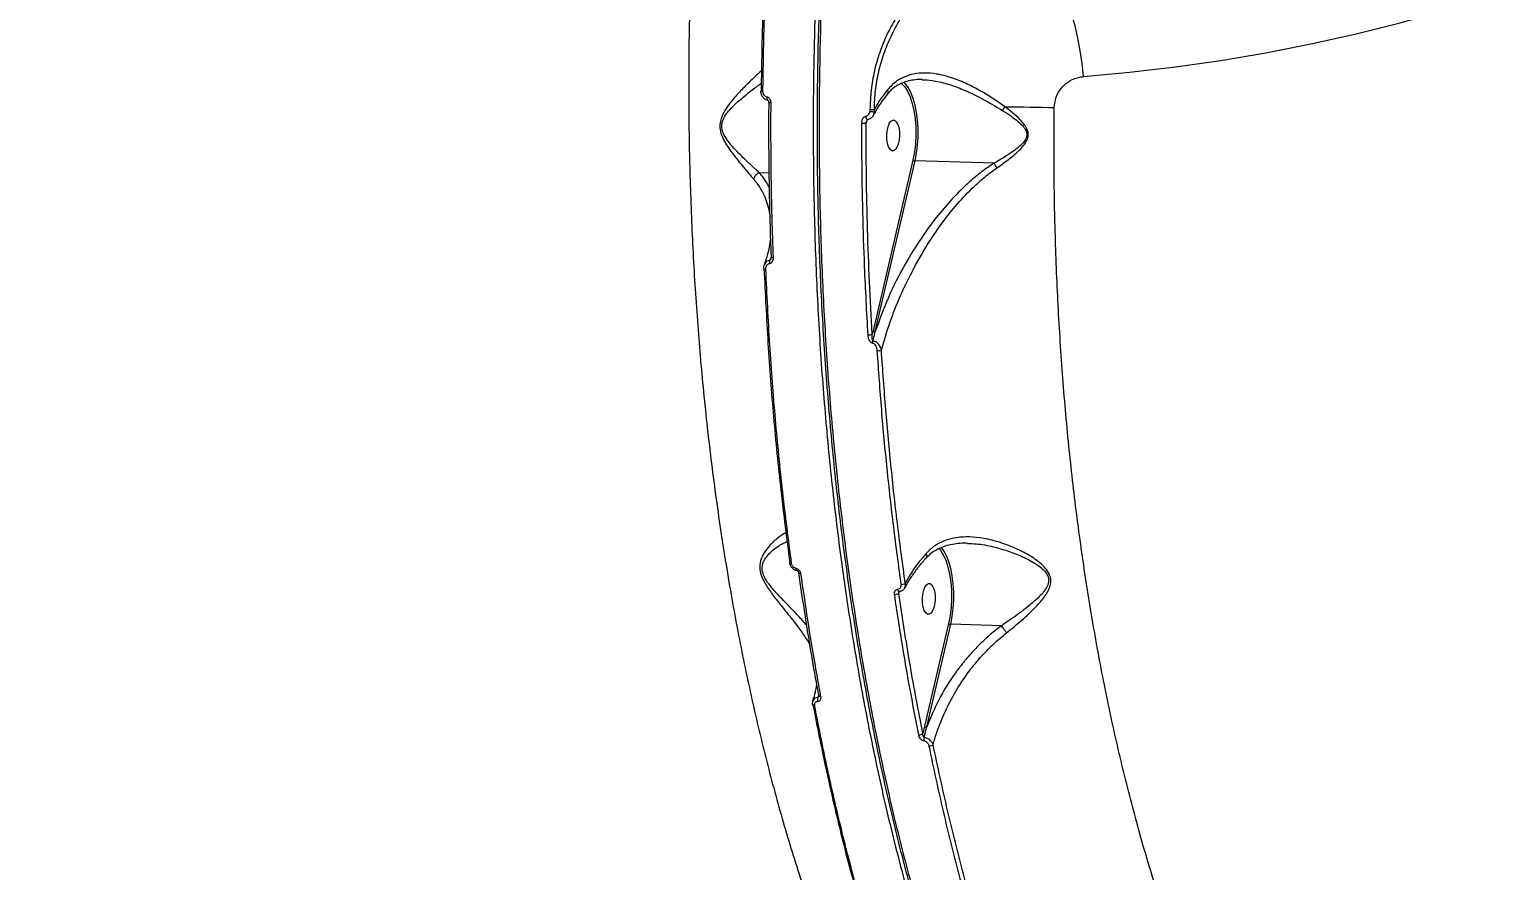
# Model space of a CAD drawing. Header units: millimetres. Extents: x -6028 to 5958, y -6064 to 4137.
# Drawn here: x 406.9 to 838.1, y -1561.7 to -1316.8 of the extents above; entities that cross this region are included whole.
import ezdxf

# ---------------------------------------------------------------- set-up
doc = ezdxf.new("R2010")
doc.units = ezdxf.units.MM
for name, color, linetype in [('DIKOM_ОБЪЕКТ', 7, 'Continuous'), ('DIKOM_РАЗМЕР_ЗОНА', 7, 'Continuous'), ('DIKOM_РАЗМЕР_ОБЪЕКТА', 7, 'Continuous')]:
    doc.layers.add(name, color=color, linetype=linetype)
doc.styles.add('style1', font='arial.ttf', dxfattribs={"width": 0.8})
doc.dimstyles.new('1-50', dxfattribs={"dimtxt": 300, "dimasz": 200, "dimexe": 100, "dimexo": 0, "dimgap": 100, "dimtad": 1, "dimtxsty": 'style1', "dimcen": 200, "dimclrd": 7, "dimclre": 7, "dimclrt": 7, "dimadec": 1, "dimazin": 2, "dimtfac": 1, "dimtmove": 0, "dimatfit": 2, "dimfxl": 0, "dimlwd": 25, "dimlwe": 18, "dimarcsym": 0})

# ---------------------------------------------------------------- blocks, each defined once
blk = doc.blocks.new('*D9')
at = {"layer": 'Defpoints', "color": 0, "transparency": 16777216}
for p in [(-6027.56, 1459.58), (4556.58, 1382.7), (4556.58, -5964.37)]:
    blk.add_point(p, dxfattribs=at)
at = {"layer": 'DIKOM_РАЗМЕР_ЗОНА', "color": 7, "lineweight": 18, "transparency": 16777216}
for p, q in [((-6027.56, 1459.58), (-6027.56, -6064.37)), ((4556.58, 1382.7), (4556.58, -6064.37))]:
    blk.add_line(p, q, dxfattribs=at)
at = {"layer": 'DIKOM_РАЗМЕР_ЗОНА', "color": 7, "lineweight": 25, "transparency": 16777216}
blk.add_line((-5827.56, -5964.37), (4356.58, -5964.37), dxfattribs=at)
at = {"layer": 'DIKOM_РАЗМЕР_ЗОНА', "color": 7, "transparency": 16777216}
for points in [[(-5827.56, -5931.03), (-5827.56, -5997.7), (-6027.56, -5964.37)], [(4356.58, -5931.03), (4356.58, -5997.7), (4556.58, -5964.37)]]:
    blk.add_solid(points, dxfattribs=at)
at = {"layer": 'DIKOM_РАЗМЕР_ЗОНА', "color": 7, "transparency": 16777216, "insert": (157.08, -5711.2), "char_height": 300, "attachment_point": 5, "style": 'style1'}
blk.add_mtext('10600', dxfattribs=at)
blk = doc.blocks.new('*D11')
at = {"layer": 'Defpoints', "color": 0, "transparency": 16777216}
for p in [(259.43, 2965.58), (1920.55, -3002.33), (4022.59, -3002.33)]:
    blk.add_point(p, dxfattribs=at)
at = {"layer": 'DIKOM_РАЗМЕР_ОБЪЕКТА', "color": 7, "lineweight": 18, "transparency": 16777216}
for p, q in [((259.43, 2965.58), (4122.59, 2965.58)), ((1920.55, -3002.33), (4122.59, -3002.33))]:
    blk.add_line(p, q, dxfattribs=at)
at = {"layer": 'DIKOM_РАЗМЕР_ОБЪЕКТА', "color": 7, "lineweight": 25, "transparency": 16777216}
blk.add_line((4022.59, 2765.58), (4022.59, -2802.33), dxfattribs=at)
at = {"layer": 'DIKOM_РАЗМЕР_ОБЪЕКТА', "color": 7, "transparency": 16777216}
for points in [[(3989.25, 2765.58), (4055.92, 2765.58), (4022.59, 2965.58)], [(3989.25, -2802.33), (4055.92, -2802.33), (4022.59, -3002.33)]]:
    blk.add_solid(points, dxfattribs=at)
at = {"layer": 'DIKOM_РАЗМЕР_ОБЪЕКТА', "color": 7, "transparency": 16777216, "insert": (3769.41, -24.42), "char_height": 300, "attachment_point": 5, "rotation": 90, "style": 'style1'}
blk.add_mtext('6000', dxfattribs=at)
blk = doc.blocks.new('*D12')
at = {"layer": 'Defpoints', "color": 0, "transparency": 16777216}
for p in [(3056.58, 1987.9), (-4027.97, 676.5), (3056.58, -3714.77)]:
    blk.add_point(p, dxfattribs=at)
at = {"layer": 'DIKOM_РАЗМЕР_ОБЪЕКТА', "color": 7, "lineweight": 18, "transparency": 16777216}
for p, q in [((3056.58, 1987.9), (3056.58, -3814.77)), ((-4027.97, 676.5), (-4027.97, -3814.77))]:
    blk.add_line(p, q, dxfattribs=at)
at = {"layer": 'DIKOM_РАЗМЕР_ОБЪЕКТА', "color": 7, "lineweight": 25, "transparency": 16777216}
blk.add_line((-3827.97, -3714.77), (2856.58, -3714.77), dxfattribs=at)
at = {"layer": 'DIKOM_РАЗМЕР_ОБЪЕКТА', "color": 7, "transparency": 16777216}
for points in [[(-3827.97, -3681.44), (-3827.97, -3748.11), (-4027.97, -3714.77)], [(2856.58, -3681.44), (2856.58, -3748.11), (3056.58, -3714.77)]]:
    blk.add_solid(points, dxfattribs=at)
at = {"layer": 'DIKOM_РАЗМЕР_ОБЪЕКТА', "color": 7, "transparency": 16777216, "insert": (20, -3461.6), "char_height": 300, "attachment_point": 5, "style": 'style1'}
blk.add_mtext('7100', dxfattribs=at)

msp = doc.modelspace()

# ---------------------------------------------------------------- linework, layer by layer
at = {"layer": 'DIKOM_ОБЪЕКТ', "color": 7, "linetype": 'Continuous', "lineweight": 15}
for p, q in [((651.639, -1340.055), (651.591, -1340.565)), ((652.937, -1340.731), (652.929, -1340.047)), ((650.525, -1344.018), (650.977, -1343.02)), ((652.792, -1341.383), (652.721, -1341.511)), ((652.84, -1341.371), (652.822, -1341.404)), ((664.144, -1354.791), (652.554, -1404.51)), ((653.188, -1404.749), (664.778, -1355.031)), ((687.846, -1355.67), (664.778, -1355.031)), ((619.361, -1358.412), (622.334, -1358.494)), ((622.965, -1382.868), (622.446, -1384.05)), ((622.955, -1383.049), (622.956, -1383.044)), ((652.554, -1404.51), (652.324, -1405.502)), ((672.708, -1467.961), (672.372, -1467.558)), ((660.027, -1480.966), (660.253, -1480.468)), ((674.528, -1489.769), (667.564, -1519.646)), ((668.198, -1519.885), (675.162, -1490.008)), ((689.924, -1490.417), (675.162, -1490.008)), ((636.745, -1510.607), (636.456, -1511.267)), ((636.78, -1510.823), (636.784, -1510.843)), ((667.564, -1519.646), (667.07, -1521.787))]:
    msp.add_line(p, q, dxfattribs=at)
at = {"layer": 'DIKOM_ОБЪЕКТ', "color": 7, "linetype": 'Continuous', "lineweight": 15, "flags": 128}
for points in [[(713.805, -1330.499), (727.243, -1329.242), (740.588, -1327.662), (753.833, -1325.759), (766.972, -1323.535), (779.995, -1320.99), (792.897, -1318.126), (805.671, -1314.944), (818.308, -1311.447), (830.804, -1307.636), (843.149, -1303.513), (855.338, -1299.081), (867.365, -1294.341), (879.221, -1289.298), (890.902, -1283.952)], [(713.805, -1330.499), (713.43, -1326.7), (712.895, -1322.945), (712.204, -1319.27), (711.364, -1315.706), (710.382, -1312.288), (709.267, -1309.045), (708.031, -1306.008), (706.682, -1303.205), (705.235, -1300.66), (703.703, -1298.397), (702.098, -1296.437), (700.436, -1294.797), (698.733, -1293.492), (697.003, -1292.536), (695.262, -1291.935)], [(660.662, -1332.309), (660.857, -1332.462), (661.779, -1333.434), (662.62, -1334.749), (663.358, -1336.375), (663.978, -1338.273), (664.463, -1340.397), (664.801, -1342.695), (664.985, -1345.112), (665.01, -1347.59), (664.875, -1350.069), (664.584, -1352.489), (664.144, -1354.791)], [(662.324, -1332.983), (661.948, -1332.536), (661.506, -1332.101)], [(619.899, -1334.721), (619.912, -1334.714), (619.96, -1334.708)], [(621.68, -1336.447), (621.657, -1336.683), (621.659, -1336.903), (621.687, -1337.094), (621.739, -1337.245), (621.811, -1337.346), (621.9, -1337.393)], [(664.778, -1355.031), (665.212, -1352.785), (665.508, -1350.427), (665.66, -1348.009), (665.665, -1345.583), (665.522, -1343.202), (665.234, -1340.916), (664.808, -1338.776), (664.254, -1336.829), (663.582, -1335.116), (662.808, -1333.675), (662.324, -1332.983)], [(622.253, -1338.032), (622.253, -1338.031), (622.253, -1338.031)], [(690.935, -1339.255), (692.802, -1339.27), (694.659, -1339.291), (696.5, -1339.316), (698.321, -1339.346), (700.119, -1339.381), (701.889, -1339.42), (703.628, -1339.464), (705.331, -1339.512)], [(650.376, -1342.116), (650.435, -1342.393), (650.524, -1342.643), (650.634, -1342.846), (650.758, -1342.987), (650.885, -1343.054), (650.953, -1343.057)], [(657.756, -1343.502), (658.274, -1343.161), (658.802, -1343.182), (659.298, -1343.563), (659.721, -1344.273), (660.039, -1345.254), (660.223, -1346.428), (660.261, -1347.698), (660.148, -1348.962), (659.894, -1350.118), (659.519, -1351.072), (659.054, -1351.746), (658.537, -1352.087), (658.009, -1352.066), (657.513, -1351.685), (657.089, -1350.975), (656.772, -1349.994), (656.587, -1348.82), (656.55, -1347.55), (656.663, -1346.286), (656.917, -1345.13), (657.292, -1344.176), (657.756, -1343.502)], [(671.777, -1467.952), (672.163, -1468.412), (673.004, -1469.727), (673.743, -1471.353), (674.362, -1473.251), (674.847, -1475.374), (675.185, -1477.673), (675.369, -1480.09), (675.394, -1482.568), (675.259, -1485.047), (674.968, -1487.467), (674.528, -1489.769)], [(675.162, -1490.008), (675.596, -1487.762), (675.892, -1485.405), (676.044, -1482.987), (676.049, -1480.561), (675.906, -1478.179), (675.618, -1475.894), (675.193, -1473.754), (674.638, -1471.807), (673.966, -1470.094), (673.192, -1468.652), (672.708, -1467.961)], [(628.245, -1472.1), (628.266, -1472.149), (628.323, -1472.203), (628.412, -1472.248), (628.531, -1472.283), (628.674, -1472.307), (628.836, -1472.318)], [(630.424, -1474.369), (630.383, -1474.354), (630.32, -1474.298), (630.269, -1474.205), (630.231, -1474.078), (630.208, -1473.923), (630.201, -1473.747)], [(630.966, -1474.933), (630.981, -1474.985), (631.035, -1475.043), (631.123, -1475.092), (631.243, -1475.131), (631.391, -1475.156), (631.56, -1475.169)], [(668.14, -1478.48), (668.658, -1478.139), (669.186, -1478.16), (669.682, -1478.541), (670.106, -1479.251), (670.423, -1480.232), (670.607, -1481.405), (670.645, -1482.676), (670.532, -1483.94), (670.278, -1485.096), (669.903, -1486.049), (669.438, -1486.724), (668.921, -1487.064), (668.393, -1487.043), (667.897, -1486.663), (667.473, -1485.953), (667.156, -1484.971), (666.972, -1483.798), (666.934, -1482.528), (667.047, -1481.264), (667.301, -1480.108), (667.676, -1479.154), (668.14, -1478.48)], [(659.682, -1479.869), (659.758, -1480.08), (659.854, -1480.256), (659.962, -1480.387), (660.077, -1480.466), (660.191, -1480.487), (660.204, -1480.486)], [(634.959, -1513.461), (634.96, -1513.473), (634.963, -1513.492)], [(634.963, -1513.492), (634.985, -1513.55), (635.044, -1513.618), (635.134, -1513.675), (635.254, -1513.718), (635.398, -1513.747), (635.561, -1513.761)], [(636.784, -1510.843), (636.796, -1510.874), (636.851, -1510.945), (636.941, -1511.005), (637.062, -1511.051), (637.211, -1511.082), (637.38, -1511.096)]]:
    msp.add_lwpolyline(points, dxfattribs=at)
at = {"layer": 'DIKOM_ОБЪЕКТ', "color": 7, "linetype": 'Continuous', "lineweight": 15}
for centre, radius, start, end in [((620.342, -1332.603), 2.163, 258.18175, 273.8212), ((622.746, -1335.536), 2.544, 258.82247, 272.11341), ((652.84, -1335.998), 4.735, 254.7073, 271.17607), ((652.196, -1325.912), 14.154, 267.74416, 272.9673), ((651.885, -1340.898), 1.065, 333.64741, 9.02025), ((734.868, -1369.599), 53.394, 145.36756, 146.75823), ((649.63, -1332.45), 11.602, 267.84257, 274.4211), ((664.767, -1354.1), 0.931, 227.98249, 270.65683), ((624.197, -1384.576), 1.829, 163.27666, 190.97153), ((623.407, -1382.251), 0.917, 240.50681, 278.46186), ((621.191, -1385.69), 0.924, 240.29319, 277.95043), ((651.204, -1402.089), 3.592, 266.74373, 288.16151), ((653.178, -1403.818), 0.931, 227.97753, 270.6618), ((654.898, -1408.252), 2.507, 160.98319, 176.15652), ((653.873, -1406.666), 3.644, 267.11736, 287.61314), ((628.404, -1472.08), 0.16, 129.46636, 187.31283), ((660.795, -1476.172), 2.202, 266.73865, 301.36781), ((658.864, -1479.255), 2.068, 266.15984, 304.21598), ((675.152, -1489.077), 0.931, 227.98763, 270.65169), ((638.177, -1511.847), 1.816, 161.38079, 199.15319), ((665.899, -1520.506), 1.736, 266.29055, 312.42563), ((668.187, -1518.953), 0.932, 227.99241, 270.63862), ((670.016, -1523.748), 2.698, 162.77632, 182.57455), ((668.883, -1523.643), 1.78, 266.89682, 310.54082)]:
    msp.add_arc(centre, radius, start, end, dxfattribs=at)
for points, knots in [([(475.865, -945.302), (473.038, -948.035), (465.362, -955.452), (452.742, -968.216), (438.027, -983.747), (423.287, -999.988), (408.593, -1016.847), (394.014, -1034.251), (379.597, -1052.149), (365.368, -1070.521), (351.348, -1089.326), (337.579, -1108.504), (324.123, -1127.964), (311.045, -1147.616), (298.389, -1167.4), (286.184, -1187.285), (274.442, -1207.236), (263.195, -1227.191), (252.494, -1247.058), (242.391, -1266.742), (232.923, -1286.181), (224.118, -1305.337), (215.977, -1324.185), (208.521, -1342.667), (201.782, -1360.7), (195.794, -1378.198), (190.581, -1395.101), (186.168, -1411.369), (182.547, -1426.987), (179.722, -1441.914), (177.704, -1456.08), (176.504, -1469.418), (176.155, -1481.296), (176.526, -1491.836), (177.492, -1501.17), (179.073, -1509.812), (181.26, -1517.725), (184.03, -1524.843), (187.377, -1531.147), (190.833, -1536.128), (193.327, -1538.811), (194.343, -1539.904)], [0, 0, 0, 0, 0.0156528, 0.0424899, 0.0694116, 0.0963763, 0.1233411, 0.1502628, 0.1770999, 0.2039369, 0.2308586, 0.2578234, 0.2847881, 0.3117099, 0.3385469, 0.365384, 0.3923056, 0.4192704, 0.4462351, 0.4731567, 0.4999939, 0.5268309, 0.5537526, 0.5807173, 0.607682, 0.6346037, 0.6614408, 0.6882778, 0.7151995, 0.7421643, 0.7691289, 0.7960505, 0.8228875, 0.8459668, 0.8691683, 0.8923975, 0.9156266, 0.9388282, 0.9615881, 0.984348, 1, 1, 1, 1]), ([(657.536, -1136.308), (656.622, -1140.432), (654.14, -1151.628), (650.485, -1170.379), (646.713, -1192.633), (643.45, -1215.337), (640.702, -1238.371), (638.485, -1261.634), (636.81, -1285.052), (635.691, -1308.59), (635.118, -1332.206), (635.09, -1355.827), (635.604, -1379.342), (636.66, -1402.641), (638.258, -1425.651), (640.408, -1448.325), (643.095, -1470.634), (646.306, -1492.51), (650.024, -1513.854), (654.234, -1534.564), (658.926, -1554.571), (664.102, -1573.826), (669.745, -1592.311), (675.833, -1609.977), (682.336, -1626.744), (689.225, -1642.53), (696.482, -1657.278), (704.101, -1670.942), (712.064, -1683.521), (720.342, -1694.985), (728.897, -1705.283), (737.689, -1714.364), (746.272, -1721.832), (754.61, -1727.822), (761.796, -1732.185), (766.388, -1734.23), (768.253, -1735.06)], [0, 0, 0, 0, 0.0176864, 0.04801, 0.0784292, 0.1088972, 0.1393651, 0.1697842, 0.2001079, 0.2304316, 0.2608508, 0.2913186, 0.3217866, 0.3522057, 0.3825294, 0.412853, 0.4432722, 0.4737402, 0.504208, 0.5346272, 0.5649508, 0.5952745, 0.6256936, 0.6561615, 0.6866294, 0.7170487, 0.7473722, 0.7776958, 0.8081151, 0.8385828, 0.8690507, 0.8994698, 0.9297934, 0.9558709, 0.9820868, 1, 1, 1, 1]), ([(607.661, -1204.733), (606.855, -1210.759), (605.243, -1222.817), (603.274, -1241.208), (601.638, -1259.763), (600.357, -1278.711), (599.446, -1298.015), (598.926, -1317.637), (598.808, -1337.26), (599.105, -1357.395), (599.862, -1377.985), (601.117, -1398.957), (602.864, -1419.884), (605.118, -1440.687), (607.885, -1461.29), (611.102, -1481.215), (614.745, -1500.408), (618.783, -1518.838), (623.287, -1536.826), (628.262, -1554.289), (633.702, -1571.151), (639.483, -1587.028), (645.576, -1601.887), (651.947, -1615.725), (658.706, -1628.778), (665.845, -1640.963), (673.346, -1652.23), (680.549, -1661.608), (686.342, -1668.368), (689.567, -1671.576), (690.672, -1672.675)], [0, 0, 0, 0, 0.0331662, 0.0663723, 0.0995782, 0.1327445, 0.1672708, 0.201842, 0.2364132, 0.2709393, 0.3084794, 0.3460485, 0.3835884, 0.4222249, 0.4608931, 0.4995296, 0.5369455, 0.5743902, 0.611806, 0.6503137, 0.6888527, 0.7273602, 0.7646872, 0.8020432, 0.8393704, 0.8777848, 0.9162312, 0.954646, 0.9844622, 1, 1, 1, 1]), ([(623.116, -1263.805), (622.679, -1269.662), (621.803, -1281.375), (620.88, -1299.086), (620.22, -1316.874), (620.047, -1328.763), (619.96, -1334.708)], [0, 0, 0, 0, 0.24909993, 0.49820013, 0.74910045, 1, 1, 1, 1]), ([(620.486, -1334.762), (620.573, -1328.847), (620.746, -1317.017), (621.404, -1299.232), (622.33, -1281.439), (623.214, -1269.616), (623.656, -1263.704)], [0, 0, 0, 0, 0.2491007, 0.4981988, 0.7491004, 1, 1, 1, 1]), ([(769.941, -1735.125), (769.754, -1735.054), (766.338, -1733.759), (759.812, -1729.991), (750.502, -1723.799), (741.484, -1716.247), (732.76, -1707.599), (724.194, -1697.666), (715.82, -1686.439), (707.674, -1673.925), (700.026, -1660.557), (692.879, -1646.452), (686.224, -1631.734), (679.866, -1615.995), (673.838, -1599.246), (668.168, -1581.518), (662.907, -1562.948), (658.08, -1543.578), (653.703, -1523.464), (649.77, -1502.533), (646.312, -1480.824), (643.353, -1458.394), (640.959, -1435.737), (639.125, -1412.937), (637.833, -1390.078), (637.063, -1366.788), (636.838, -1343.129), (637.183, -1319.181), (637.995, -1296.885), (638.888, -1282.643), (639.283, -1276.345)], [0, 0, 0, 0, 0.0022002, 0.0402543, 0.0782773, 0.1152269, 0.1522051, 0.1891547, 0.2271778, 0.2652315, 0.3032544, 0.3388737, 0.3745186, 0.4101379, 0.4467151, 0.4833198, 0.5198971, 0.5568468, 0.593825, 0.6307746, 0.6687977, 0.7068518, 0.7448747, 0.7818245, 0.8188028, 0.8557526, 0.8937756, 0.9318296, 0.9698525, 1, 1, 1, 1]), ([(769.623, -1735.107), (768.325, -1734.511), (765.479, -1733.206), (761.122, -1730.815), (756.542, -1728.006), (751.982, -1724.869), (747.456, -1721.426), (742.981, -1717.686), (738.574, -1713.661), (734.242, -1709.359), (729.981, -1704.777), (725.79, -1699.916), (721.668, -1694.774), (717.612, -1689.35), (713.622, -1683.643), (709.698, -1677.652), (705.837, -1671.373), (702.039, -1664.805), (698.311, -1657.96), (694.67, -1650.867), (691.129, -1643.551), (687.693, -1636.025), (684.358, -1628.28), (681.123, -1620.317), (677.989, -1612.137), (674.954, -1603.739), (672.02, -1595.124), (669.186, -1586.292), (666.452, -1577.242), (663.818, -1567.974), (661.288, -1558.497), (658.867, -1548.837), (656.564, -1539.025), (654.384, -1529.08), (652.327, -1519.005), (650.392, -1508.8), (648.58, -1498.466), (646.89, -1488.001), (645.321, -1477.407), (643.875, -1466.684), (642.552, -1455.831), (641.351, -1444.849), (640.273, -1433.743), (639.321, -1422.537), (638.497, -1411.268), (637.806, -1399.965), (637.245, -1388.636), (636.816, -1377.281), (636.518, -1365.897), (636.351, -1354.486), (636.314, -1343.048), (636.408, -1331.583), (636.633, -1320.092), (636.987, -1308.574), (637.478, -1297.032), (638.041, -1286.294), (638.5, -1279.419), (638.703, -1276.388)], [0, 0, 0, 0, 0.0152823, 0.0334916, 0.0517815, 0.0701711, 0.0886542, 0.1071165, 0.125475, 0.143762, 0.1619973, 0.1802003, 0.1983914, 0.2165899, 0.2348092, 0.2530701, 0.2713919, 0.2897956, 0.3082964, 0.3267935, 0.3451626, 0.3634727, 0.3817377, 0.3999733, 0.4181941, 0.4364145, 0.4546465, 0.472903, 0.4911989, 0.5095485, 0.5279671, 0.5464083, 0.5647907, 0.5831102, 0.6013809, 0.6196181, 0.6378361, 0.6560501, 0.6742727, 0.6925157, 0.7107933, 0.7291207, 0.747512, 0.7659523, 0.7843556, 0.8026871, 0.8209666, 0.8392086, 0.8574275, 0.8756384, 0.8938552, 0.9120882, 0.9303516, 0.9486602, 0.9670284, 0.9854601, 1, 1, 1, 1]), ([(679.692, -1294.805), (677.841, -1295.769), (674.429, -1297.546), (669.849, -1300.973), (665.858, -1304.659), (662.269, -1308.806), (659.143, -1313.36), (656.51, -1318.251), (654.396, -1323.429), (652.869, -1328.838), (651.875, -1334.4), (651.718, -1338.172), (651.639, -1340.055)], [0, 0, 0, 0, 0.1166814, 0.2150849, 0.3137981, 0.4122018, 0.5100598, 0.6082265, 0.7060835, 0.8039531, 0.9021304, 1, 1, 1, 1]), ([(652.929, -1340.047), (653.006, -1338.205), (653.161, -1334.515), (654.136, -1329.074), (655.633, -1323.783), (657.707, -1318.717), (660.291, -1313.933), (663.357, -1309.478), (666.877, -1305.422), (670.793, -1301.817), (675.286, -1298.464), (678.632, -1296.726), (680.447, -1295.783)], [0, 0, 0, 0, 0.0977725, 0.1958572, 0.293632, 0.3914569, 0.4895941, 0.5874248, 0.6858966, 0.7846795, 0.8831537, 1, 1, 1, 1]), ([(620.068, -1328.828), (620.065, -1328.83), (619.525, -1329.225), (617.969, -1330.685), (615.439, -1333.131), (613.046, -1335.649), (611.127, -1337.879), (609.683, -1339.823), (608.526, -1341.834), (607.914, -1343.963), (607.936, -1345.975), (608.566, -1347.996), (609.576, -1349.905), (611.414, -1352.663), (614.08, -1355.966), (616.412, -1358.737), (617.581, -1360.124), (617.817, -1360.405)], [0, 0, 0, 0, 0.0005244, 0.1120309, 0.2268069, 0.3352675, 0.3908327, 0.4463325, 0.5064928, 0.5442707, 0.5827037, 0.6241416, 0.6706429, 0.7184004, 0.8413762, 0.9678341, 1, 1, 1, 1]), ([(690.935, -1339.255), (689.7, -1338.398), (687.227, -1336.682), (683.379, -1334.367), (679.374, -1332.31), (675.237, -1330.67), (671.261, -1329.665), (667.611, -1329.351), (664.495, -1329.633), (661.745, -1330.478), (659.08, -1331.872), (657.586, -1333.446), (656.734, -1334.343)], [0, 0, 0, 0, 0.1075945, 0.2154961, 0.3229212, 0.4368076, 0.5505815, 0.6441654, 0.7376614, 0.8166154, 0.8955113, 1, 1, 1, 1]), ([(666.853, -1331.377), (666.737, -1331.368), (665.869, -1331.303), (664.348, -1331.442), (662.348, -1331.822), (660.538, -1332.496), (658.943, -1333.439), (657.678, -1334.472), (657.024, -1335.286), (656.774, -1335.597)], [0, 0, 0, 0, 0.0283966, 0.2126958, 0.3914866, 0.5654322, 0.7349816, 0.8986824, 1, 1, 1, 1]), ([(666.852, -1331.386), (667.815, -1331.437), (670.18, -1331.562), (674.044, -1332.505), (678.95, -1334.251), (684.413, -1336.867), (688.278, -1339.175), (690.211, -1340.33)], [0, 0, 0, 0, 0.123475, 0.3032998, 0.4833127, 0.7414742, 1, 1, 1, 1]), ([(705.331, -1339.512), (705.452, -1338.465), (705.698, -1336.337), (707.396, -1333.593), (709.811, -1331.576), (712.098, -1330.697), (713.461, -1330.539), (713.805, -1330.499)], [0, 0, 0, 0, 0.2187085, 0.4447806, 0.6794074, 0.919204, 1, 1, 1, 1]), ([(619.35, -1358.414), (619.349, -1358.413), (619.089, -1358.168), (617.786, -1356.979), (615.239, -1354.58), (612.341, -1351.74), (610.302, -1349.297), (609.207, -1347.664), (608.54, -1345.974), (608.482, -1344.773), (608.633, -1343.686), (609.164, -1342.233), (610.417, -1340.536), (611.96, -1338.899), (614.066, -1336.984), (616.641, -1334.899), (618.852, -1333.215), (619.829, -1332.58), (620.001, -1332.469)], [0, 0, 0, 0, 0.0001333, 0.0362969, 0.1749435, 0.3166183, 0.3670287, 0.4183701, 0.4606111, 0.4917154, 0.4988325, 0.5372156, 0.6013013, 0.6617999, 0.7223687, 0.8464245, 0.9729883, 1, 1, 1, 1]), ([(621.902, -1337.383), (621.872, -1337.381), (621.576, -1337.354), (621.053, -1337.076), (620.437, -1336.516), (620.041, -1335.746), (619.864, -1335.109), (619.91, -1334.766), (619.916, -1334.722)], [0, 0, 0, 0, 0.02504331, 0.25128217, 0.47870704, 0.7146657, 0.96351782, 1, 1, 1, 1]), ([(621.68, -1336.447), (621.532, -1336.401), (621.238, -1336.307), (620.873, -1335.969), (620.604, -1335.519), (620.494, -1335.091), (620.488, -1334.832), (620.486, -1334.762)], [0, 0, 0, 0, 0.2168758, 0.4334552, 0.6619888, 0.908107, 1, 1, 1, 1]), ([(622.84, -1338.079), (622.838, -1338.011), (622.831, -1337.762), (622.726, -1337.349), (622.468, -1336.912), (622.112, -1336.583), (621.824, -1336.493), (621.68, -1336.447)], [0, 0, 0, 0, 0.0919098, 0.3355563, 0.5630562, 0.7813938, 1, 1, 1, 1]), ([(656.76, -1335.55), (656.233, -1336.218), (655.067, -1337.697), (653.779, -1339.655), (653.102, -1340.936), (652.864, -1341.388)], [0, 0, 0, 0, 0.348248, 0.7701365, 1, 1, 1, 1]), ([(656.734, -1334.343), (655.876, -1335.474), (654.452, -1337.35), (653.362, -1339.28), (652.929, -1340.047)], [0, 0, 0, 0, 0.6026004, 1, 1, 1, 1]), ([(656.734, -1334.343), (656.748, -1334.375), (656.828, -1334.557), (656.923, -1334.924), (656.915, -1335.324), (656.758, -1335.482), (656.703, -1335.537)], [0, 0, 0, 0, 0.0656026, 0.3673494, 0.780778, 1, 1, 1, 1]), ([(622.245, -1338.033), (622.247, -1337.987), (622.25, -1337.863), (622.191, -1337.68), (622.095, -1337.519), (621.991, -1337.426), (621.927, -1337.397), (621.904, -1337.395), (621.899, -1337.394)], [0, 0, 0, 0, 0.1382933, 0.3812247, 0.5729483, 0.7641695, 0.9537033, 1, 1, 1, 1]), ([(622.972, -1383.043), (622.908, -1381.466), (622.689, -1376.09), (622.452, -1366.876), (622.266, -1355.424), (622.206, -1345.807), (622.254, -1340.009), (622.27, -1338.031)], [0, 0, 0, 0, 0.1058195, 0.3607951, 0.6151744, 0.8687687, 1, 1, 1, 1]), ([(623.542, -1383.158), (623.517, -1382.498), (623.393, -1379.201), (623.103, -1370.071), (622.808, -1355.712), (622.829, -1343.96), (622.84, -1338.079)], [0, 0, 0, 0, 0.0441397, 0.2207135, 0.6100129, 1, 1, 1, 1]), ([(651.591, -1340.565), (651.529, -1340.809), (651.415, -1341.254), (651.067, -1341.749), (650.71, -1342.03), (650.472, -1342.092), (650.376, -1342.116)], [0, 0, 0, 0, 0.3466494, 0.6312468, 0.8512415, 1, 1, 1, 1]), ([(652.63, -1341.739), (652.645, -1341.72), (652.852, -1341.451), (652.896, -1341.078), (652.937, -1340.731)], [0, 0, 0, 0, 0.0714045, 1, 1, 1, 1]), ([(690.211, -1340.33), (691.777, -1341.333), (693.925, -1342.709), (696.177, -1344.798), (697.103, -1346.073), (697.416, -1347.251), (697.226, -1348.381), (696.402, -1349.67), (695.029, -1351.002), (692.174, -1353.121), (689.714, -1354.598), (687.858, -1355.673), (687.856, -1355.674)], [0, 0, 0, 0, 0.2369816, 0.3252753, 0.3938195, 0.4351348, 0.476455, 0.5364575, 0.6308563, 0.7257811, 0.9996845, 1, 1, 1, 1]), ([(688.691, -1357.041), (690.463, -1355.772), (692.865, -1354.051), (695.575, -1351.569), (696.886, -1350.006), (697.643, -1348.521), (697.812, -1347.246), (697.528, -1345.915), (696.661, -1344.437), (694.527, -1342.032), (692.442, -1340.42), (690.935, -1339.255)], [0, 0, 0, 0, 0.2657686, 0.3602853, 0.4543382, 0.517778, 0.5633077, 0.6085949, 0.6803335, 0.768886, 1, 1, 1, 1]), ([(853.327, -1703.967), (851.254, -1704.008), (846.195, -1704.106), (838.28, -1702.849), (829.609, -1700.424), (821.122, -1696.822), (812.679, -1692.04), (804.313, -1686.028), (796.056, -1678.783), (788.088, -1670.461), (780.429, -1661.115), (773.094, -1650.82), (765.965, -1639.411), (759.077, -1626.88), (752.461, -1613.245), (746.259, -1598.798), (740.484, -1583.605), (735.138, -1567.749), (730.138, -1550.981), (725.518, -1533.321), (721.303, -1514.81), (717.584, -1495.838), (714.363, -1476.48), (711.632, -1456.817), (709.35, -1436.545), (707.546, -1415.711), (706.234, -1394.376), (705.511, -1374.499), (705.214, -1356.195), (705.292, -1345.077), (705.331, -1339.512)], [0, 0, 0, 0, 0.0257522, 0.0628656, 0.0989328, 0.1350274, 0.1710945, 0.2082083, 0.245352, 0.2824658, 0.3185592, 0.3546801, 0.3907735, 0.4279123, 0.4650813, 0.50222, 0.5383728, 0.5745531, 0.6107057, 0.6479037, 0.6851317, 0.7223298, 0.7585728, 0.7948434, 0.8310864, 0.8683748, 0.9056932, 0.9429818, 0.9714641, 1, 1, 1, 1]), ([(649.193, -1344.044), (649.193, -1344.71), (649.19, -1348.038), (649.229, -1356.688), (649.449, -1369.969), (649.988, -1387.22), (650.638, -1399.07), (651, -1405.675)], [0, 0, 0, 0, 0.0321583, 0.1607929, 0.4182843, 0.6757749, 1, 1, 1, 1]), ([(650.376, -1342.116), (650.333, -1342.125), (650.164, -1342.16), (649.864, -1342.325), (649.519, -1342.713), (649.249, -1343.309), (649.213, -1343.791), (649.193, -1344.044)], [0, 0, 0, 0, 0.0579653, 0.2244881, 0.4300698, 0.7004976, 1, 1, 1, 1]), ([(650.525, -1344.018), (650.562, -1343.858), (650.615, -1343.629), (650.72, -1343.409), (650.752, -1343.342)], [0, 0, 0, 0, 0.696892, 1, 1, 1, 1]), ([(652.324, -1405.502), (652.04, -1400.438), (651.471, -1390.312), (650.919, -1374.97), (650.569, -1359.539), (650.539, -1349.192), (650.525, -1344.018)], [0, 0, 0, 0, 0.2493137, 0.4986293, 0.7493147, 1, 1, 1, 1]), ([(650.95, -1343.057), (650.957, -1343.056), (650.969, -1343.052), (650.924, -1343.075), (650.852, -1343.151), (650.787, -1343.242), (650.759, -1343.316), (650.75, -1343.341)], [0, 0, 0, 0, 0.2084244, 0.39894876, 0.6183734, 0.87582389, 1, 1, 1, 1]), ([(652.626, -1341.738), (652.609, -1341.781), (652.49, -1342.086), (652.085, -1342.518), (651.518, -1342.94), (651.106, -1343.002), (650.948, -1343.027)], [0, 0, 0, 0, 0.0621028, 0.4385494, 0.7847736, 1, 1, 1, 1]), ([(687.846, -1355.67), (686.602, -1356.508), (684.113, -1358.186), (679.977, -1361.657), (675.501, -1366.056), (670.898, -1371.48), (666.268, -1377.828), (661.492, -1385.583), (656.821, -1394.789), (654.399, -1401.429), (653.188, -1404.749)], [0, 0, 0, 0, 0.0717663, 0.1435723, 0.2576784, 0.3721856, 0.4865172, 0.6397333, 0.8198581, 1, 1, 1, 1]), ([(654.976, -1410.14), (655.76, -1407.473), (657.328, -1402.134), (660.483, -1394.245), (664.274, -1386.36), (668.406, -1379.243), (672.74, -1372.906), (677.059, -1367.482), (681.269, -1363.069), (685.165, -1359.578), (687.516, -1357.887), (688.691, -1357.041)], [0, 0, 0, 0, 0.13527737, 0.27077717, 0.4060433, 0.54902258, 0.65526851, 0.76166266, 0.86769695, 0.93386848, 1, 1, 1, 1]), ([(687.856, -1355.674), (687.855, -1355.673), (687.854, -1355.671), (687.85, -1355.67), (687.847, -1355.67), (687.846, -1355.67)], [0, 0, 0, 0, 0.2445811, 0.5692469, 1, 1, 1, 1]), ([(688.691, -1357.041), (688.667, -1357.004), (688.516, -1356.769), (688.212, -1356.283), (687.982, -1355.889), (687.856, -1355.674)], [0, 0, 0, 0, 0.07939362, 0.4972066, 1, 1, 1, 1]), ([(619.35, -1358.414), (619.116, -1358.568), (618.648, -1358.878), (618.125, -1359.546), (617.891, -1360.078), (617.827, -1360.362), (617.817, -1360.405)], [0, 0, 0, 0, 0.3157301, 0.63147, 0.9437996, 1, 1, 1, 1]), ([(617.817, -1360.405), (618.159, -1360.827), (619.074, -1361.955), (620.286, -1363.936), (621.763, -1367.058), (622.264, -1369.594), (622.591, -1371.252)], [0, 0, 0, 0, 0.1328104, 0.3556444, 0.5785191, 1, 1, 1, 1]), ([(619.361, -1358.412), (619.36, -1358.412), (619.357, -1358.412), (619.353, -1358.412), (619.351, -1358.413), (619.35, -1358.414)], [0, 0, 0, 0, 0.4267658, 0.7812368, 1, 1, 1, 1]), ([(622.407, -1362.963), (622.263, -1362.651), (621.734, -1361.502), (620.697, -1359.985), (619.72, -1358.834), (619.361, -1358.412)], [0, 0, 0, 0, 0.1907619, 0.7028635, 1, 1, 1, 1]), ([(620.922, -1385.271), (621.212, -1384.463), (621.843, -1382.708), (622.461, -1380.156), (622.67, -1378.443), (622.768, -1377.642)], [0, 0, 0, 0, 0.3124898, 0.6783937, 1, 1, 1, 1]), ([(622.446, -1384.05), (622.403, -1384.056), (622.15, -1384.092), (621.702, -1384.265), (621.199, -1384.675), (621.024, -1385.081), (620.939, -1385.279)], [0, 0, 0, 0, 0.0613715, 0.3613913, 0.6892827, 1, 1, 1, 1]), ([(622.402, -1384.924), (622.434, -1384.919), (622.597, -1384.894), (622.894, -1384.761), (623.236, -1384.417), (623.506, -1383.867), (623.529, -1383.41), (623.542, -1383.158)], [0, 0, 0, 0, 0.0441087, 0.2245982, 0.4337834, 0.687505, 1, 1, 1, 1]), ([(622.854, -1383.576), (622.829, -1383.633), (622.772, -1383.766), (622.658, -1383.917), (622.548, -1384.007), (622.486, -1384.038), (622.457, -1384.046), (622.446, -1384.05)], [0, 0, 0, 0, 0.293268, 0.6762709, 0.8549369, 0.9427903, 1, 1, 1, 1]), ([(622.861, -1383.579), (622.861, -1383.579), (622.897, -1383.525), (622.944, -1383.344), (622.949, -1383.154), (622.952, -1383.048)], [0, 0, 0, 0, 0.0041187, 0.4430645, 1, 1, 1, 1]), ([(620.745, -1386.493), (620.739, -1386.42), (620.709, -1386.044), (620.758, -1385.61), (620.915, -1385.312), (620.933, -1385.278)], [0, 0, 0, 0, 0.1750624, 0.906305, 1, 1, 1, 1]), ([(620.795, -1386.437), (621.146, -1393.681), (621.849, -1408.168), (623.518, -1429.686), (625.603, -1451.023), (627.402, -1464.978), (628.302, -1471.956)], [0, 0, 0, 0, 0.24859638, 0.49719383, 0.74859713, 1, 1, 1, 1]), ([(621.319, -1386.606), (621.331, -1386.353), (621.352, -1385.911), (621.616, -1385.388), (621.943, -1385.069), (622.223, -1384.95), (622.376, -1384.928), (622.402, -1384.924)], [0, 0, 0, 0, 0.3277378, 0.5738938, 0.7796643, 0.9628313, 1, 1, 1, 1]), ([(628.836, -1472.318), (627.945, -1465.403), (626.161, -1451.573), (624.073, -1430.274), (622.387, -1408.632), (621.675, -1393.948), (621.319, -1386.606)], [0, 0, 0, 0, 0.2485963, 0.4971934, 0.7485957, 1, 1, 1, 1]), ([(651, -1405.675), (651.015, -1405.832), (651.063, -1406.329), (651.284, -1407.04), (651.668, -1407.636), (652.034, -1407.969), (652.276, -1408.045), (652.397, -1408.084)], [0, 0, 0, 0, 0.1605427, 0.5081678, 0.7318357, 0.8653798, 1, 1, 1, 1]), ([(652.528, -1407.435), (652.508, -1407.422), (652.465, -1407.395), (652.401, -1407.289), (652.325, -1407.053), (652.268, -1406.567), (652.273, -1406.022), (652.312, -1405.628), (652.324, -1405.502)], [0, 0, 0, 0, 0.0381751, 0.0818434, 0.1920134, 0.4179747, 0.8124251, 1, 1, 1, 1]), ([(652.528, -1407.435), (652.575, -1407.243), (652.792, -1406.346), (653.014, -1405.452), (653.188, -1404.749)], [0, 0, 0, 0, 0.21483447, 1, 1, 1, 1]), ([(652.397, -1408.084), (652.513, -1408.12), (652.744, -1408.193), (653.086, -1408.504), (653.436, -1409.058), (653.632, -1409.709), (653.676, -1410.163), (653.69, -1410.306)], [0, 0, 0, 0, 0.138869, 0.276789, 0.4966065, 0.841903, 1, 1, 1, 1]), ([(654.976, -1410.14), (654.933, -1409.97), (654.795, -1409.417), (654.358, -1408.616), (653.702, -1407.955), (653.1, -1407.578), (652.723, -1407.484), (652.528, -1407.435)], [0, 0, 0, 0, 0.1441018, 0.4679251, 0.6900696, 0.8402697, 1, 1, 1, 1]), ([(653.69, -1410.306), (654.096, -1416.075), (654.908, -1427.614), (656.521, -1444.728), (658.4, -1461.694), (659.913, -1472.811), (660.67, -1478.37)], [0, 0, 0, 0, 0.2490997, 0.4981999, 0.7491005, 1, 1, 1, 1]), ([(661.941, -1478.052), (661.191, -1472.546), (659.691, -1461.533), (657.818, -1444.648), (656.201, -1427.534), (655.384, -1415.938), (654.976, -1410.14)], [0, 0, 0, 0, 0.2491003, 0.4981996, 0.7491002, 1, 1, 1, 1]), ([(627.251, -1463.454), (627.1, -1463.497), (626.317, -1463.719), (624.516, -1465.014), (622.268, -1467.118), (620.501, -1469.569), (619.601, -1471.805), (619.505, -1474.084), (620.161, -1476.453), (621.686, -1479.158), (623.798, -1482.023), (626.569, -1485.485), (629.656, -1489.343), (632.417, -1493.106), (633.691, -1495.195), (634.211, -1496.048)], [0, 0, 0, 0, 0.0273011, 0.1414613, 0.2590154, 0.3357111, 0.398588, 0.4391797, 0.4826439, 0.5389619, 0.6110274, 0.6850595, 0.7999192, 0.9182941, 1, 1, 1, 1]), ([(633.27, -1490.354), (632.48, -1489.45), (630.624, -1487.326), (627.582, -1484.227), (624.628, -1481.156), (622.427, -1478.682), (620.903, -1476.415), (620.388, -1474.93), (620.207, -1473.738), (620.315, -1472.622), (620.788, -1471.454), (621.675, -1470.049), (623.449, -1468.273), (625.654, -1466.688), (627.041, -1466.115), (627.554, -1465.903)], [0, 0, 0, 0, 0.110883, 0.2605975, 0.3500846, 0.4411471, 0.5070222, 0.544767, 0.5559215, 0.6016969, 0.6384382, 0.6762352, 0.7706202, 0.9150913, 1, 1, 1, 1]), ([(691.45, -1492.456), (692.962, -1491.234), (695.987, -1488.792), (699.667, -1485.301), (702.135, -1482.513), (703.502, -1480.468), (704.223, -1478.831), (704.45, -1477.102), (703.968, -1475.282), (702.78, -1473.6), (700.599, -1471.563), (697.433, -1469.464), (693.121, -1467.401), (688.493, -1465.741), (683.912, -1464.753), (679.699, -1464.46), (676.16, -1464.786), (673.083, -1465.695), (670.324, -1467.084), (668.794, -1468.57), (667.98, -1469.361)], [0, 0, 0, 0, 0.0873345, 0.1746816, 0.2336196, 0.2639481, 0.2941261, 0.3212107, 0.3485688, 0.382671, 0.4154306, 0.485139, 0.5550395, 0.6342208, 0.7133268, 0.7769202, 0.8404195, 0.8913055, 0.9421343, 1, 1, 1, 1]), ([(667.98, -1469.361), (666.712, -1470.889), (664.361, -1473.721), (662.704, -1476.686), (661.941, -1478.052)], [0, 0, 0, 0, 0.5395097, 1, 1, 1, 1]), ([(667.98, -1469.361), (667.996, -1469.395), (668.103, -1469.616), (668.223, -1470.021), (668.221, -1470.449), (668.067, -1470.599), (668.009, -1470.656)], [0, 0, 0, 0, 0.0604504, 0.3975686, 0.7721812, 1, 1, 1, 1]), ([(680.094, -1466.422), (679.551, -1466.408), (678.238, -1466.375), (676.198, -1466.587), (674.03, -1467.042), (672, -1467.78), (670.203, -1468.781), (668.896, -1469.75), (668.258, -1470.483), (668.065, -1470.706)], [0, 0, 0, 0, 0.1152381, 0.2790892, 0.450007, 0.617373, 0.7787721, 0.9329709, 1, 1, 1, 1]), ([(680.087, -1466.466), (680.927, -1466.487), (683.4, -1466.55), (687.58, -1467.343), (692.277, -1468.719), (696.665, -1470.463), (699.898, -1472.257), (702.134, -1474.015), (703.292, -1475.4), (703.653, -1476.508), (703.731, -1477.477), (703.509, -1478.597), (702.701, -1480.002), (701.205, -1481.769), (698.558, -1484.186), (694.664, -1487.215), (691.512, -1489.35), (689.935, -1490.42), (689.933, -1490.421)], [0, 0, 0, 0, 0.0552333, 0.16281, 0.270468, 0.3641371, 0.4575365, 0.4997831, 0.5420142, 0.5696716, 0.5747585, 0.6074956, 0.6460524, 0.6848709, 0.7632567, 0.8815735, 0.9998818, 1, 1, 1, 1]), ([(630.427, -1474.357), (630.381, -1474.353), (630.058, -1474.322), (629.476, -1474.041), (628.809, -1473.462), (628.367, -1472.768), (628.306, -1472.282), (628.282, -1472.092)], [0, 0, 0, 0, 0.0422878, 0.29667, 0.5582333, 0.8263776, 1, 1, 1, 1]), ([(630.201, -1473.747), (630.045, -1473.704), (629.734, -1473.619), (629.32, -1473.306), (629.007, -1472.898), (628.873, -1472.547), (628.842, -1472.353), (628.836, -1472.318)], [0, 0, 0, 0, 0.2363954, 0.4729376, 0.7098717, 0.9468109, 1, 1, 1, 1]), ([(631.56, -1475.169), (631.554, -1475.132), (631.523, -1474.939), (631.388, -1474.59), (631.076, -1474.185), (630.665, -1473.874), (630.355, -1473.789), (630.201, -1473.747)], [0, 0, 0, 0, 0.0545767, 0.291335, 0.5277947, 0.7639759, 1, 1, 1, 1]), ([(630.962, -1474.94), (630.959, -1474.913), (630.95, -1474.845), (630.886, -1474.704), (630.778, -1474.564), (630.646, -1474.455), (630.518, -1474.39), (630.454, -1474.378), (630.426, -1474.373)], [0, 0, 0, 0, 0.1299633, 0.3227621, 0.5060308, 0.6803347, 0.8576791, 1, 1, 1, 1]), ([(668.051, -1470.676), (667.894, -1470.84), (666.962, -1471.804), (665.482, -1473.639), (663.663, -1476.165), (662.451, -1478.083), (661.928, -1479.15), (661.825, -1479.36)], [0, 0, 0, 0, 0.0589844, 0.3480379, 0.6379749, 0.9289496, 1, 1, 1, 1]), ([(636.786, -1510.822), (636.698, -1510.364), (635.957, -1506.49), (634.671, -1499.059), (632.952, -1488.523), (631.726, -1480.468), (631.108, -1475.9), (630.977, -1474.931)], [0, 0, 0, 0, 0.03936, 0.332864, 0.6269847, 0.9208414, 1, 1, 1, 1]), ([(637.38, -1511.096), (637.27, -1510.501), (636.719, -1507.525), (635.403, -1500.128), (633.522, -1488.793), (632.214, -1479.712), (631.56, -1475.169)], [0, 0, 0, 0, 0.0507677, 0.2538461, 0.6266958, 1, 1, 1, 1]), ([(660.67, -1478.37), (660.679, -1478.554), (660.696, -1478.921), (660.491, -1479.397), (660.149, -1479.749), (659.833, -1479.83), (659.682, -1479.869)], [0, 0, 0, 0, 0.2583658, 0.516782, 0.7677961, 1, 1, 1, 1]), ([(661.781, -1479.34), (661.862, -1479.179), (662.054, -1478.799), (661.983, -1478.325), (661.941, -1478.052)], [0, 0, 0, 0, 0.4236997, 1, 1, 1, 1]), ([(659.682, -1479.869), (659.534, -1479.907), (659.228, -1479.986), (658.895, -1480.325), (658.698, -1480.785), (658.716, -1481.141), (658.725, -1481.319)], [0, 0, 0, 0, 0.2338992, 0.4825041, 0.7413255, 1, 1, 1, 1]), ([(658.725, -1481.319), (658.816, -1481.935), (659.268, -1485.018), (660.566, -1493.489), (662.752, -1506.611), (664.774, -1517.026), (665.787, -1522.238)], [0, 0, 0, 0, 0.04414117, 0.220711, 0.61001239, 1, 1, 1, 1]), ([(660.027, -1480.966), (660.036, -1480.874), (660.05, -1480.733), (660.11, -1480.607), (660.13, -1480.563)], [0, 0, 0, 0, 0.6548187, 1, 1, 1, 1]), ([(667.07, -1521.787), (665.781, -1515.124), (663.2, -1501.777), (661.086, -1487.91), (660.027, -1480.966)], [0, 0, 0, 0, 0.4992725, 1, 1, 1, 1]), ([(660.209, -1480.487), (660.196, -1480.49), (660.154, -1480.498), (660.156, -1480.49), (660.134, -1480.547), (660.128, -1480.562)], [0, 0, 0, 0, 0.2326185, 0.785039, 1, 1, 1, 1]), ([(661.779, -1479.344), (661.738, -1479.441), (661.596, -1479.776), (661.09, -1480.187), (660.56, -1480.48), (660.239, -1480.468), (660.203, -1480.467)], [0, 0, 0, 0, 0.1549027, 0.5355053, 0.9470965, 1, 1, 1, 1]), ([(689.924, -1490.417), (689.25, -1490.933), (687.447, -1492.315), (684.677, -1494.766), (681.65, -1497.818), (678.825, -1501.084), (675.325, -1505.725), (671.455, -1511.945), (669.292, -1517.218), (668.198, -1519.885)], [0, 0, 0, 0, 0.067085, 0.1796409, 0.2922136, 0.4079253, 0.5236445, 0.7591236, 1, 1, 1, 1]), ([(689.933, -1490.421), (689.933, -1490.42), (689.931, -1490.418), (689.928, -1490.417), (689.925, -1490.417), (689.924, -1490.417)], [0, 0, 0, 0, 0.2953303, 0.7129905, 1, 1, 1, 1]), ([(691.45, -1492.456), (691.422, -1492.42), (691.243, -1492.185), (690.88, -1491.704), (690.369, -1491.017), (690.079, -1490.62), (689.933, -1490.421)], [0, 0, 0, 0, 0.0562361, 0.3685371, 0.6842866, 1, 1, 1, 1]), ([(670.04, -1524.996), (670.201, -1524.43), (670.922, -1521.903), (672.556, -1517.446), (675.275, -1511.746), (678.414, -1506.541), (681.853, -1501.866), (685.491, -1497.733), (688.751, -1494.624), (690.817, -1492.964), (691.45, -1492.456)], [0, 0, 0, 0, 0.04656323, 0.20788419, 0.3696716, 0.5309361, 0.66718453, 0.80376366, 0.9398794, 1, 1, 1, 1]), ([(634.946, -1512.286), (635.051, -1512.027), (635.487, -1510.956), (635.919, -1509.374), (636.115, -1508.085), (636.193, -1507.575)], [0, 0, 0, 0, 0.1616952, 0.6684006, 1, 1, 1, 1]), ([(634.975, -1513.489), (634.962, -1513.437), (634.883, -1513.128), (634.893, -1512.692), (635.047, -1512.371), (635.089, -1512.284)], [0, 0, 0, 0, 0.1263625, 0.7635995, 1, 1, 1, 1]), ([(635.014, -1513.305), (636.203, -1519.347), (638.582, -1531.433), (642.673, -1548.925), (645.575, -1560.629), (647.225, -1566.318), (647.278, -1566.5)], [0, 0, 0, 0, 0.3286017, 0.6572012, 0.9890106, 1, 1, 1, 1]), ([(636.456, -1511.267), (636.421, -1511.272), (636.146, -1511.309), (635.672, -1511.488), (635.217, -1511.868), (635.114, -1512.208), (635.075, -1512.336)], [0, 0, 0, 0, 0.0510411, 0.4078175, 0.7780237, 1, 1, 1, 1]), ([(635.561, -1513.761), (635.546, -1513.602), (635.517, -1513.285), (635.683, -1512.872), (635.984, -1512.576), (636.276, -1512.467), (636.441, -1512.446), (636.461, -1512.443)], [0, 0, 0, 0, 0.2478388, 0.4958569, 0.7364637, 0.9670716, 1, 1, 1, 1]), ([(636.781, -1510.953), (636.769, -1510.986), (636.735, -1511.08), (636.638, -1511.188), (636.537, -1511.247), (636.48, -1511.263), (636.462, -1511.266), (636.456, -1511.267)], [0, 0, 0, 0, 0.2104135, 0.6059285, 0.8847907, 0.9563057, 1, 1, 1, 1]), ([(636.461, -1512.443), (636.48, -1512.441), (636.647, -1512.419), (636.945, -1512.308), (637.252, -1512.004), (637.422, -1511.582), (637.394, -1511.258), (637.38, -1511.096)], [0, 0, 0, 0, 0.0299367, 0.2618279, 0.5040002, 0.7520365, 1, 1, 1, 1]), ([(636.782, -1510.953), (636.784, -1510.953), (636.789, -1510.953), (636.788, -1510.838), (636.763, -1510.76), (636.756, -1510.738)], [0, 0, 0, 0, 0.4481939, 0.8434148, 1, 1, 1, 1]), ([(655.09, -1591.372), (654.216, -1588.624), (651.661, -1580.589), (647.678, -1566.787), (643.264, -1549.734), (639.178, -1532.095), (636.767, -1519.872), (635.561, -1513.761)], [0, 0, 0, 0, 0.1144535, 0.3347637, 0.5550749, 0.7775368, 1, 1, 1, 1]), ([(667.439, -1522.949), (667.411, -1522.936), (667.363, -1522.914), (667.278, -1522.825), (667.189, -1522.665), (667.11, -1522.397), (667.069, -1522.095), (667.069, -1521.881), (667.07, -1521.787)], [0, 0, 0, 0, 0.0762341, 0.1322877, 0.295372, 0.5060121, 0.7823957, 1, 1, 1, 1]), ([(667.439, -1522.949), (667.473, -1522.808), (667.721, -1521.785), (667.977, -1520.765), (668.198, -1519.885)], [0, 0, 0, 0, 0.1380595, 1, 1, 1, 1]), ([(665.787, -1522.238), (665.821, -1522.369), (665.9, -1522.674), (666.149, -1523.109), (666.498, -1523.486), (666.894, -1523.76), (667.178, -1523.833), (667.321, -1523.869)], [0, 0, 0, 0, 0.1825322, 0.4237935, 0.6274622, 0.813452, 1, 1, 1, 1]), ([(667.321, -1523.869), (667.458, -1523.904), (667.733, -1523.974), (668.114, -1524.237), (668.444, -1524.596), (668.678, -1525.008), (668.753, -1525.295), (668.786, -1525.42)], [0, 0, 0, 0, 0.1889403, 0.3774344, 0.5791991, 0.8164357, 1, 1, 1, 1]), ([(670.04, -1524.996), (669.97, -1524.835), (669.81, -1524.463), (669.369, -1523.926), (668.781, -1523.454), (668.123, -1523.104), (667.669, -1523.001), (667.439, -1522.949)], [0, 0, 0, 0, 0.1742053, 0.4036426, 0.6052298, 0.8000569, 1, 1, 1, 1]), ([(668.786, -1525.42), (670.149, -1531.815), (672.874, -1544.603), (677.522, -1563.076), (682.546, -1581.038), (686.25, -1592.423), (688.103, -1598.116)], [0, 0, 0, 0, 0.2485962, 0.4971917, 0.7485954, 1, 1, 1, 1]), ([(689.313, -1597.525), (687.485, -1591.909), (683.829, -1580.678), (678.829, -1562.837), (674.165, -1544.348), (671.415, -1531.447), (670.04, -1524.996)], [0, 0, 0, 0, 0.24859564, 0.49719352, 0.74859681, 1, 1, 1, 1]), ([(636.55, -1686.596), (633.59, -1686.053), (624.663, -1684.413), (609.824, -1681.342), (592.034, -1677.402), (574.303, -1673.137), (556.633, -1668.568), (539.029, -1663.691), (521.496, -1658.507), (504.038, -1653.019), (486.66, -1647.228), (469.367, -1641.134), (452.164, -1634.741), (435.054, -1628.048), (418.043, -1621.057), (401.136, -1613.771), (384.336, -1606.192), (367.649, -1598.32), (351.079, -1590.159), (334.63, -1581.71), (318.307, -1572.975), (302.115, -1563.958), (286.06, -1554.653), (275.106, -1548.079), (269.496, -1544.621), (269.16, -1544.414)], [0, 0, 0, 0, 0.0229076, 0.0690792, 0.1152686, 0.1614766, 0.2077042, 0.2539517, 0.30022, 0.3465096, 0.3928208, 0.4391545, 0.4855108, 0.5318907, 0.5782938, 0.624721, 0.6711724, 0.7176486, 0.7641491, 0.8106749, 0.8572257, 0.9038016, 0.9504028, 0.9970294, 1, 1, 1, 1])]:
    msp.add_open_spline(points, degree=3, knots=knots, dxfattribs=at)

# ---------------------------------------------------------------- dimensions: what is measured, and where the dimension line sits
at = {"layer": 'DIKOM_РАЗМЕР_ЗОНА'}
dim = msp.add_linear_dim(base=(4556.575, -5964.368), p1=(-6027.562, 1459.576), p2=(4556.575, 1382.704), text='10600', dimstyle='1-50', dxfattribs=at)
dim.commit()
dim.dimension.update_dxf_attribs({"geometry": '*D9', "text_midpoint": (157.08, -5964.368), "dimtype": 160})
at = {"layer": 'DIKOM_РАЗМЕР_ОБЪЕКТА'}
dim = msp.add_linear_dim(base=(4022.586, -3002.33), p1=(259.433, 2965.575), p2=(1920.546, -3002.33), angle=90, text='6000', dimstyle='1-50', dxfattribs=at)
dim.commit()
dim.dimension.update_dxf_attribs({"geometry": '*D11', "text_midpoint": (4022.586, -24.423), "dimtype": 160})
dim = msp.add_linear_dim(base=(3056.575, -3714.774), p1=(-4027.972, 676.501), p2=(3056.575, 1987.897), text='7100', dimstyle='1-50', dxfattribs=at)
dim.commit()
dim.dimension.update_dxf_attribs({"geometry": '*D12', "text_midpoint": (20, -3714.774), "dimtype": 160})

doc.saveas('drawing.dxf')
